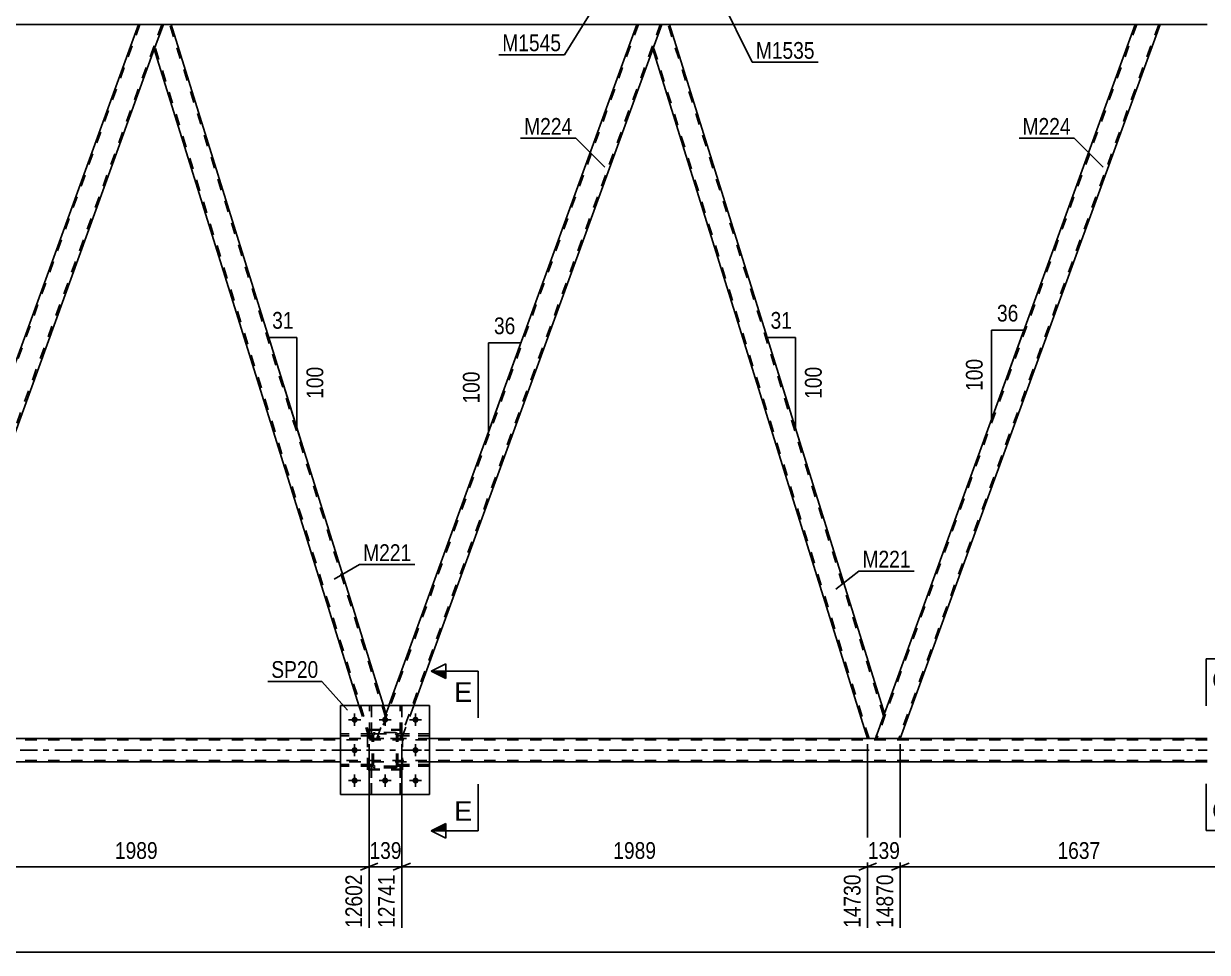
# Model space of a CAD drawing. Header units: millimetres. Extents: x 0 to 841, y 0 to 594.
# Drawn here: x 502.8 to 704.9, y 299.2 to 457.9 of the extents above; entities that cross this region are included whole.
import ezdxf

# ---------------------------------------------------------------- set-up
doc = ezdxf.new("R2010")
doc.units = ezdxf.units.MM
doc.linetypes.add('DXK_LINE_DOT2', pattern=[3.9198, 1.9599, -1.9599])
doc.linetypes.add('DXK_LINE_DOT3', pattern=[5.9187, 2.979, -0.9799, 0.9799, -0.9799])
doc.styles.add('Arial', font='ARIAL.TTF', dxfattribs={"height": 0.2})
doc.styles.add('Arial Narrow', font='ARIALN.TTF', dxfattribs={"height": 0.2})

# ---------------------------------------------------------------- blocks, each defined once
blk = doc.blocks.new('Part-318894934-3385 - 3252')
at = {"color": 7, "linetype": 'DXK_LINE_DOT2'}
for p, q in [((562.3, 336.56), (556.9, 336.56)), ((556.9, 336.56), (556.9, 336.24)), ((562.3, 336.24), (556.9, 336.24)), ((561.7, 336.24), (561.7, 336.56)), ((562.3, 336.24), (562.3, 336.56))]:
    blk.add_line(p, q, dxfattribs=at)
blk = doc.blocks.new('Part-318894934-3440 - 3252')
at = {"color": 2, "linetype": 'Continuous'}
for p, q in [((556.9, 335.79), (482.23, 335.79)), ((646.92, 335.79), (572.1, 335.79)), ((704.9, 335.79), (652.49, 335.79)), ((556.9, 331.79), (401.84, 331.79)), ((704.9, 331.79), (572.1, 331.79))]:
    blk.add_line(p, q, dxfattribs=at)
at = {"color": 7, "linetype": 'DXK_LINE_DOT2'}
for p, q in [((572.1, 335.79), (556.9, 335.79)), ((652.49, 335.79), (646.92, 335.79)), ((704.9, 335.55), (93.76, 335.55)), ((704.9, 332.03), (93.76, 332.03)), ((572.1, 331.79), (556.9, 331.79))]:
    blk.add_line(p, q, dxfattribs=at)
at = {"color": 7, "linetype": 'DXK_LINE_DOT3'}
blk.add_line((93.76, 333.79), (704.9, 333.79), dxfattribs=at)
blk = doc.blocks.new('Part-318894934-3451 - 3252')
at = {"color": 7, "linetype": 'DXK_LINE_DOT2'}
for p, q in [((692.9, 457.79), (648.49, 335.79)), ((696.64, 457.79), (652.24, 335.79)), ((649.78, 340.04), (648.24, 335.79)), ((652.18, 335.79), (652.34, 335.79))]:
    blk.add_line(p, q, dxfattribs=at)
at = {"color": 2, "linetype": 'Continuous'}
for p, q in [((692.64, 457.79), (649.78, 340.04)), ((696.9, 457.79), (652.49, 335.79)), ((696.9, 457.79), (692.64, 457.79)), ((652.18, 335.79), (648.24, 335.79)), ((652.45, 335.79), (652.18, 335.79)), ((652.49, 335.79), (652.45, 335.79))]:
    blk.add_line(p, q, dxfattribs=at)
blk = doc.blocks.new('Part-318894934-3457 - 3252')
at = {"color": 2, "linetype": 'Continuous'}
for p, q in [((611.76, 457.79), (610.22, 453.54)), ((613.08, 457.79), (611.76, 457.79)), ((649.78, 340.04), (613.08, 457.79)), ((646.92, 335.79), (610.22, 453.54)), ((649.78, 340.04), (648.24, 335.79)), ((648.24, 335.79), (646.92, 335.79))]:
    blk.add_line(p, q, dxfattribs=at)
at = {"color": 7, "linetype": 'DXK_LINE_DOT2'}
for p, q in [((649.65, 339.67), (612.83, 457.79)), ((647.17, 335.79), (610.35, 453.91))]:
    blk.add_line(p, q, dxfattribs=at)
blk = doc.blocks.new('Part-318894934-3462 - 3252')
at = {"color": 7, "linetype": 'DXK_LINE_DOT2'}
for p, q in [((607.76, 457.79), (563.36, 335.79)), ((611.51, 457.79), (567.1, 335.79)), ((611.76, 457.79), (610.22, 453.54)), ((563.1, 335.79), (565.14, 341.39)), ((569.4, 341.39), (567.36, 335.79)), ((567.36, 335.79), (563.1, 335.79))]:
    blk.add_line(p, q, dxfattribs=at)
at = {"color": 2, "linetype": 'Continuous'}
for p, q in [((607.51, 457.79), (565.14, 341.39)), ((611.76, 457.79), (607.51, 457.79)), ((610.22, 453.54), (569.4, 341.39))]:
    blk.add_line(p, q, dxfattribs=at)
blk = doc.blocks.new('Part-318894934-3485 - 3252')
at = {"color": 7, "linetype": 'DXK_LINE_DOT2'}
for p, q in [((566.7, 336.24), (566.7, 336.56)), ((566.7, 336.56), (572.1, 336.56)), ((572.1, 336.24), (566.7, 336.24)), ((567.3, 336.24), (567.3, 336.56)), ((572.1, 336.56), (572.1, 336.24))]:
    blk.add_line(p, q, dxfattribs=at)
blk = doc.blocks.new('Bolt-318894934-3514 - 3252')
at = {"color": 1, "linetype": 'Continuous'}
for p, q in [((559.3, 340.03), (559.3, 339.34)), ((564.5, 340.03), (564.5, 339.34)), ((569.7, 340.03), (569.7, 339.34)), ((558.26, 338.99), (558.96, 338.99)), ((559.3, 337.95), (559.3, 338.65)), ((560.34, 338.99), (559.65, 338.99)), ((563.46, 338.99), (564.16, 338.99)), ((564.5, 337.95), (564.5, 338.65)), ((565.54, 338.99), (564.85, 338.99)), ((568.66, 338.99), (569.36, 338.99)), ((569.7, 337.95), (569.7, 338.65)), ((570.74, 338.99), (570.05, 338.99)), ((558.26, 333.79), (558.96, 333.79)), ((559.3, 334.83), (559.3, 334.14)), ((560.34, 333.79), (559.65, 333.79)), ((568.66, 333.79), (569.36, 333.79)), ((569.7, 334.83), (569.7, 334.14)), ((570.74, 333.79), (570.05, 333.79)), ((559.3, 332.75), (559.3, 333.45)), ((569.7, 332.75), (569.7, 333.45)), ((559.3, 329.63), (559.3, 328.94)), ((564.5, 329.63), (564.5, 328.94)), ((569.7, 329.63), (569.7, 328.94)), ((558.26, 328.59), (558.96, 328.59)), ((559.3, 327.55), (559.3, 328.25)), ((560.34, 328.59), (559.65, 328.59)), ((563.46, 328.59), (564.16, 328.59)), ((564.5, 327.55), (564.5, 328.25)), ((565.54, 328.59), (564.85, 328.59)), ((568.66, 328.59), (569.36, 328.59)), ((569.7, 327.55), (569.7, 328.25)), ((570.74, 328.59), (570.05, 328.59))]:
    blk.add_line(p, q, dxfattribs=at)
blk = doc.blocks.new('Bolt-318894934-3515 - 3252')
at = {"linetype": 'Continuous'}
for points in [[(559.82, 338.99, -1), (558.78, 338.99, -1)], [(565.02, 338.99, -1), (563.98, 338.99, -1)], [(570.22, 338.99, -1), (569.18, 338.99, -1)], [(559.82, 333.79, -1), (558.78, 333.79, -1)], [(570.22, 333.79, -1), (569.18, 333.79, -1)], [(559.82, 328.59, -1), (558.78, 328.59, -1)], [(565.02, 328.59, -1), (563.98, 328.59, -1)], [(570.22, 328.59, -1), (569.18, 328.59, -1)]]:
    blk.add_hatch(color=1, dxfattribs=at).paths.add_polyline_path(points)
at = {"color": 1, "linetype": 'Continuous'}
for p, q in [((559.3, 340.03), (559.3, 337.95)), ((564.5, 340.03), (564.5, 337.95)), ((569.7, 340.03), (569.7, 337.95)), ((560.34, 338.99), (558.26, 338.99)), ((565.54, 338.99), (563.46, 338.99)), ((570.74, 338.99), (568.66, 338.99)), ((560.34, 333.79), (558.26, 333.79)), ((559.3, 334.83), (559.3, 332.75)), ((570.74, 333.79), (568.66, 333.79)), ((569.7, 334.83), (569.7, 332.75)), ((559.3, 329.63), (559.3, 327.55)), ((564.5, 329.63), (564.5, 327.55)), ((569.7, 329.63), (569.7, 327.55)), ((560.34, 328.59), (558.26, 328.59)), ((565.54, 328.59), (563.46, 328.59)), ((570.74, 328.59), (568.66, 328.59))]:
    blk.add_line(p, q, dxfattribs=at)
blk = doc.blocks.new('Part-318894934-3655 - 3252')
at = {"color": 2, "linetype": 'Continuous'}
for p, q in [((572.1, 341.39), (556.9, 341.39)), ((556.9, 341.39), (556.9, 326.19)), ((572.1, 341.39), (572.1, 326.19)), ((572.1, 326.19), (556.9, 326.19))]:
    blk.add_line(p, q, dxfattribs=at)
blk = doc.blocks.new('Part-318894934-3523 - 3252')
at = {"color": 7, "linetype": 'DXK_LINE_DOT2'}
for p, q in [((567.5, 337.33), (561.5, 337.33)), ((561.5, 330.53), (561.5, 337.33)), ((567.5, 330.53), (567.5, 337.33)), ((567.5, 330.53), (561.5, 330.53))]:
    blk.add_line(p, q, dxfattribs=at)
blk = doc.blocks.new('Part-318894934-3530 - 3252')
at = {"color": 7, "linetype": 'DXK_LINE_DOT2'}
for p, q in [((562.18, 331.03), (561.86, 331.03)), ((561.86, 331.03), (561.86, 326.2)), ((561.86, 330.43), (562.18, 330.43)), ((562.18, 326.2), (562.18, 331.03)), ((561.86, 326.2), (562.18, 326.2))]:
    blk.add_line(p, q, dxfattribs=at)
blk = doc.blocks.new('Part-318894934-3695 - 3252')
at = {"color": 7, "linetype": 'DXK_LINE_DOT2'}
for p, q in [((572.1, 336.56), (566.7, 336.56)), ((566.7, 336.56), (566.7, 336.24)), ((566.7, 336.24), (572.1, 336.24)), ((567.3, 336.24), (567.3, 336.56)), ((572.1, 336.24), (572.1, 336.56))]:
    blk.add_line(p, q, dxfattribs=at)
blk = doc.blocks.new('Part-318894934-3562 - 3252')
at = {"color": 7, "linetype": 'DXK_LINE_DOT2'}
for p, q in [((566.7, 331.04), (566.7, 331.36)), ((566.7, 331.36), (572.1, 331.36)), ((572.1, 331.04), (566.7, 331.04)), ((567.3, 331.04), (567.3, 331.36)), ((572.1, 331.36), (572.1, 331.04))]:
    blk.add_line(p, q, dxfattribs=at)
blk = doc.blocks.new('Part-318894934-3567 - 3252')
at = {"color": 2, "linetype": 'Continuous'}
for p, q in [((561.86, 341.39), (561.86, 341.4)), ((562.18, 341.4), (561.86, 341.4)), ((562.18, 341.39), (562.18, 341.4))]:
    blk.add_line(p, q, dxfattribs=at)
at = {"color": 7, "linetype": 'DXK_LINE_DOT2'}
for p, q in [((561.86, 336.55), (561.86, 341.39)), ((562.18, 336.55), (562.18, 341.39)), ((561.86, 337.15), (562.18, 337.15)), ((562.18, 336.55), (561.86, 336.55))]:
    blk.add_line(p, q, dxfattribs=at)
blk = doc.blocks.new('Part-318894934-3571 - 3252')
at = {"color": 7, "linetype": 'DXK_LINE_DOT2'}
for p, q in [((562.3, 336.31), (562.34, 336.5)), ((562.34, 336.5), (562.3, 336.31)), ((562.3, 331.27), (562.3, 336.31)), ((562.54, 336.31), (562.56, 336.41)), ((562.54, 331.27), (562.54, 336.31)), ((562.56, 336.41), (562.61, 336.48)), ((562.6, 336.76), (562.78, 336.79)), ((562.78, 336.79), (562.6, 336.76)), ((562.61, 336.48), (562.69, 336.54)), ((562.69, 336.54), (562.78, 336.55)), ((566.22, 336.79), (562.78, 336.79)), ((562.78, 336.55), (566.22, 336.55)), ((566.22, 336.79), (566.41, 336.76)), ((566.41, 336.76), (566.22, 336.79)), ((566.22, 336.55), (566.32, 336.54)), ((566.32, 336.54), (566.39, 336.48)), ((566.39, 336.48), (566.45, 336.41)), ((566.45, 336.41), (566.46, 336.31)), ((566.46, 331.27), (566.46, 336.31)), ((566.67, 336.5), (566.7, 336.31)), ((566.7, 336.31), (566.67, 336.5)), ((566.7, 331.27), (566.7, 336.31)), ((562.34, 331.09), (562.3, 331.27)), ((562.3, 331.27), (562.34, 331.09)), ((562.56, 331.18), (562.54, 331.27)), ((562.61, 331.11), (562.56, 331.18)), ((562.78, 330.79), (562.6, 330.83)), ((562.6, 330.83), (562.78, 330.79)), ((562.69, 331.05), (562.61, 331.11)), ((562.78, 331.03), (562.69, 331.05)), ((566.22, 331.03), (562.78, 331.03)), ((566.22, 330.79), (562.78, 330.79)), ((566.32, 331.05), (566.22, 331.03)), ((566.41, 330.83), (566.22, 330.79)), ((566.22, 330.79), (566.41, 330.83)), ((566.39, 331.11), (566.32, 331.05)), ((566.45, 331.18), (566.39, 331.11)), ((566.46, 331.27), (566.45, 331.18)), ((566.7, 331.27), (566.67, 331.09)), ((566.67, 331.09), (566.7, 331.27))]:
    blk.add_line(p, q, dxfattribs=at)
at = {"color": 7, "linetype": 'DXK_LINE_DOT3'}
blk.add_line((564.5, 333.79), (564.5, 333.79), dxfattribs=at)
at = {"color": 7, "linetype": 'DXK_LINE_DOT2'}
for centre, start, end in [((562.78, 336.31), 112.5, 157.5), ((562.78, 336.31), 112.5, 157.5), ((566.22, 336.31), 22.5, 67.5), ((566.22, 336.31), 22.5, 67.5), ((562.78, 331.27), 202.5, 247.5), ((562.78, 331.27), 202.5, 247.5), ((566.22, 331.27), 292.5, 337.5), ((566.22, 331.27), 292.5, 337.5)]:
    blk.add_arc(centre, 0.48, start, end, dxfattribs=at)
blk = doc.blocks.new('Part-318894934-3573 - 3252')
at = {"color": 7, "linetype": 'DXK_LINE_DOT2'}
for p, q in [((556.9, 341.39), (572.1, 341.39)), ((556.9, 341.39), (556.9, 326.19)), ((572.1, 341.39), (572.1, 326.19)), ((556.9, 326.19), (572.1, 326.19))]:
    blk.add_line(p, q, dxfattribs=at)
blk = doc.blocks.new('Part-318894934-3576 - 3252')
at = {"color": 7, "linetype": 'DXK_LINE_DOT2'}
for p, q in [((561.86, 336.55), (561.86, 341.4)), ((561.86, 341.4), (562.18, 341.4)), ((562.18, 341.4), (562.18, 336.55)), ((561.86, 337.15), (562.18, 337.15)), ((562.18, 336.55), (561.86, 336.55))]:
    blk.add_line(p, q, dxfattribs=at)
blk = doc.blocks.new('Part-318894934-3577 - 3252')
at = {"color": 7, "linetype": 'DXK_LINE_DOT2'}
for p, q in [((562.3, 331.36), (556.9, 331.36)), ((556.9, 331.04), (556.9, 331.36)), ((562.3, 331.04), (556.9, 331.04)), ((561.7, 331.04), (561.7, 331.36)), ((562.3, 331.36), (562.3, 331.04))]:
    blk.add_line(p, q, dxfattribs=at)
blk = doc.blocks.new('Part-318894934-3661 - 3252')
at = {"color": 7, "linetype": 'DXK_LINE_DOT2'}
for p, q in [((562.3, 331.36), (556.9, 331.36)), ((556.9, 331.36), (556.9, 331.04)), ((562.3, 331.04), (556.9, 331.04)), ((561.7, 331.04), (561.7, 331.36)), ((562.3, 331.04), (562.3, 331.36))]:
    blk.add_line(p, q, dxfattribs=at)
blk = doc.blocks.new('Part-318894934-3581 - 3252')
at = {"color": 7, "linetype": 'DXK_LINE_DOT2'}
for p, q in [((567.5, 337.2), (561.5, 337.2)), ((561.5, 330.4), (561.5, 337.2)), ((567.5, 330.4), (567.5, 337.2)), ((567.5, 330.4), (561.5, 330.4))]:
    blk.add_line(p, q, dxfattribs=at)
blk = doc.blocks.new('Part-318894934-3600 - 3252')
at = {"color": 7, "linetype": 'DXK_LINE_DOT2'}
for p, q in [((562.3, 336.31), (562.34, 336.5)), ((562.34, 336.5), (562.3, 336.31)), ((562.3, 331.27), (562.3, 336.31)), ((562.54, 336.31), (562.56, 336.41)), ((562.54, 331.27), (562.54, 336.31)), ((562.56, 336.41), (562.61, 336.48)), ((562.6, 336.76), (562.78, 336.79)), ((562.78, 336.79), (562.6, 336.76)), ((562.61, 336.48), (562.69, 336.54)), ((562.69, 336.54), (562.78, 336.55)), ((566.22, 336.79), (562.78, 336.79)), ((562.78, 336.55), (566.22, 336.55)), ((566.22, 336.79), (566.41, 336.76)), ((566.41, 336.76), (566.22, 336.79)), ((566.22, 336.55), (566.32, 336.54)), ((566.32, 336.54), (566.39, 336.48)), ((566.39, 336.48), (566.45, 336.41)), ((566.45, 336.41), (566.46, 336.31)), ((566.46, 331.27), (566.46, 336.31)), ((566.67, 336.5), (566.7, 336.31)), ((566.7, 336.31), (566.67, 336.5)), ((566.7, 331.27), (566.7, 336.31)), ((562.34, 331.09), (562.3, 331.27)), ((562.3, 331.27), (562.34, 331.09)), ((562.56, 331.18), (562.54, 331.27)), ((562.61, 331.11), (562.56, 331.18)), ((562.78, 330.79), (562.6, 330.83)), ((562.6, 330.83), (562.78, 330.79)), ((562.69, 331.05), (562.61, 331.11)), ((562.78, 331.03), (562.69, 331.05)), ((566.22, 331.03), (562.78, 331.03)), ((566.22, 330.79), (562.78, 330.79)), ((566.32, 331.05), (566.22, 331.03)), ((566.41, 330.83), (566.22, 330.79)), ((566.22, 330.79), (566.41, 330.83)), ((566.39, 331.11), (566.32, 331.05)), ((566.45, 331.18), (566.39, 331.11)), ((566.46, 331.27), (566.45, 331.18)), ((566.7, 331.27), (566.67, 331.09)), ((566.67, 331.09), (566.7, 331.27))]:
    blk.add_line(p, q, dxfattribs=at)
at = {"color": 7, "linetype": 'DXK_LINE_DOT3'}
blk.add_line((564.5, 333.79), (564.5, 333.79), dxfattribs=at)
at = {"color": 7, "linetype": 'DXK_LINE_DOT2'}
for centre, start, end in [((562.78, 336.31), 112.5, 157.5), ((562.78, 336.31), 112.5, 157.5), ((566.22, 336.31), 22.5, 67.5), ((566.22, 336.31), 22.5, 67.5), ((562.78, 331.27), 202.5, 247.5), ((562.78, 331.27), 202.5, 247.5), ((566.22, 331.27), 292.5, 337.5), ((566.22, 331.27), 292.5, 337.5)]:
    blk.add_arc(centre, 0.48, start, end, dxfattribs=at)
blk = doc.blocks.new('Part-318894934-3609 - 3252')
at = {"color": 7, "linetype": 'DXK_LINE_DOT2'}
for p, q in [((561.86, 326.2), (561.86, 331.03)), ((561.86, 331.03), (562.18, 331.03)), ((561.86, 330.43), (562.18, 330.43)), ((562.18, 331.03), (562.18, 326.2)), ((562.18, 326.2), (561.86, 326.2))]:
    blk.add_line(p, q, dxfattribs=at)
blk = doc.blocks.new('Part-318894934-3612 - 3252')
at = {"color": 7, "linetype": 'DXK_LINE_DOT2'}
for p, q in [((567.06, 326.2), (567.06, 331.03)), ((567.06, 331.03), (567.38, 331.03)), ((567.06, 330.43), (567.38, 330.43)), ((567.38, 331.03), (567.38, 326.2)), ((567.38, 326.2), (567.06, 326.2))]:
    blk.add_line(p, q, dxfattribs=at)
blk = doc.blocks.new('Part-318894934-3616 - 3252')
at = {"color": 2, "linetype": 'Continuous'}
for p, q in [((567.06, 341.39), (567.06, 341.4)), ((567.38, 341.4), (567.06, 341.4)), ((567.38, 341.39), (567.38, 341.4))]:
    blk.add_line(p, q, dxfattribs=at)
at = {"color": 7, "linetype": 'DXK_LINE_DOT2'}
for p, q in [((567.06, 336.55), (567.06, 341.39)), ((567.38, 336.55), (567.38, 341.39)), ((567.06, 337.15), (567.38, 337.15)), ((567.38, 336.55), (567.06, 336.55))]:
    blk.add_line(p, q, dxfattribs=at)
blk = doc.blocks.new('Part-318894934-3636 - 3252')
at = {"color": 2, "linetype": 'Continuous'}
for p, q in [((526.63, 457.79), (525.08, 453.54)), ((527.95, 457.79), (526.63, 457.79)), ((564.23, 341.39), (527.95, 457.79)), ((560.04, 341.39), (525.08, 453.54))]:
    blk.add_line(p, q, dxfattribs=at)
at = {"color": 7, "linetype": 'DXK_LINE_DOT2'}
for p, q in [((564.51, 339.67), (527.7, 457.79)), ((562.04, 335.79), (525.22, 453.91)), ((561.78, 335.79), (560.04, 341.39)), ((563.1, 335.79), (564.65, 340.04)), ((564.65, 340.04), (564.23, 341.39)), ((561.78, 335.79), (563.1, 335.79))]:
    blk.add_line(p, q, dxfattribs=at)
blk = doc.blocks.new('Part-318894934-3650 - 3252')
at = {"color": 7, "linetype": 'DXK_LINE_DOT2'}
for p, q in [((562.3, 336.56), (556.9, 336.56)), ((556.9, 336.24), (556.9, 336.56)), ((562.3, 336.24), (556.9, 336.24)), ((561.7, 336.24), (561.7, 336.56)), ((562.3, 336.56), (562.3, 336.24))]:
    blk.add_line(p, q, dxfattribs=at)
blk = doc.blocks.new('Part-318894934-3660 - 3252')
at = {"color": 7, "linetype": 'DXK_LINE_DOT2'}
for p, q in [((522.63, 457.79), (478.22, 335.79)), ((526.37, 457.79), (481.97, 335.79)), ((526.63, 457.79), (525.08, 453.54)), ((477.97, 335.79), (479.52, 340.04)), ((481.91, 335.79), (482.08, 335.79))]:
    blk.add_line(p, q, dxfattribs=at)
at = {"color": 2, "linetype": 'Continuous'}
for p, q in [((522.37, 457.79), (479.52, 340.04)), ((526.63, 457.79), (522.37, 457.79)), ((525.08, 453.54), (482.23, 335.79)), ((481.91, 335.79), (477.97, 335.79)), ((482.19, 335.79), (481.91, 335.79)), ((482.23, 335.79), (482.19, 335.79))]:
    blk.add_line(p, q, dxfattribs=at)
blk = doc.blocks.new('Part-318894934-3676 - 3252')
at = {"color": 2, "linetype": 'Continuous'}
for p, q in [((522.37, 457.79), (442.81, 457.79)), ((607.51, 457.79), (527.95, 457.79)), ((692.64, 457.79), (613.08, 457.79)), ((704.9, 457.79), (696.9, 457.79))]:
    blk.add_line(p, q, dxfattribs=at)
at = {"color": 7, "linetype": 'DXK_LINE_DOT2'}
for p, q in [((527.95, 457.79), (522.37, 457.79)), ((613.08, 457.79), (607.51, 457.79)), ((696.9, 457.79), (692.64, 457.79))]:
    blk.add_line(p, q, dxfattribs=at)
blk = doc.blocks.new('Part-318894934-3684 - 3252')
at = {"color": 7, "linetype": 'DXK_LINE_DOT2'}
for p, q in [((567.06, 336.55), (567.06, 341.4)), ((567.06, 341.4), (567.38, 341.4)), ((567.38, 341.4), (567.38, 336.55)), ((567.06, 337.15), (567.38, 337.15)), ((567.38, 336.55), (567.06, 336.55))]:
    blk.add_line(p, q, dxfattribs=at)
blk = doc.blocks.new('Part-318894934-3694 - 3252')
at = {"color": 7, "linetype": 'DXK_LINE_DOT2'}
for p, q in [((567.38, 331.03), (567.06, 331.03)), ((567.06, 331.03), (567.06, 326.2)), ((567.06, 330.43), (567.38, 330.43)), ((567.38, 326.2), (567.38, 331.03)), ((567.06, 326.2), (567.38, 326.2))]:
    blk.add_line(p, q, dxfattribs=at)
blk = doc.blocks.new('Part-318894934-3696 - 3252')
at = {"color": 7, "linetype": 'DXK_LINE_DOT2'}
for p, q in [((572.1, 331.36), (566.7, 331.36)), ((566.7, 331.36), (566.7, 331.04)), ((566.7, 331.04), (572.1, 331.04)), ((567.3, 331.04), (567.3, 331.36)), ((572.1, 331.04), (572.1, 331.36))]:
    blk.add_line(p, q, dxfattribs=at)
blk = doc.blocks.new('StraightDimension-318894934-4398 - 3252')
at = {"color": 7, "linetype": 'Continuous'}
for p, q in [((652.49, 334.79), (652.49, 303.42)), ((713.52, 326.29), (713.52, 303.42)), ((653.99, 314.46), (650.99, 313.26)), ((652.49, 313.86), (713.52, 313.86)), ((712.02, 313.26), (715.02, 314.46))]:
    blk.add_line(p, q, dxfattribs=at)
at = {"color": 0}
blk.add_wipeout([(687.26, 314.61), (687.26, 318.81), (678.75, 318.81), (678.75, 314.61)], dxfattribs=at)
at = {"color": 0, "linetype": 'Continuous'}
blk.add_wipeout([(712.92, 313.16), (708.72, 313.16), (708.72, 302.82), (712.92, 302.82)], dxfattribs=at)
at = {"color": 3, "style": 'Arial Narrow'}
blk.add_text('1637', height=2.863, dxfattribs=at).set_placement((679.35, 315.21))
at = {"color": 3, "linetype": 'Continuous', "style": 'Arial Narrow'}
blk.add_text('16507', height=2.863, rotation=90.0002, dxfattribs=at).set_placement((712.32, 303.42))
blk = doc.blocks.new('StraightDimension-318894934-4341 - 3252')
at = {"color": 7, "linetype": 'Continuous'}
for p, q in [((561.78, 334.79), (561.78, 303.42)), ((567.36, 334.79), (567.36, 303.42)), ((560.28, 313.26), (563.28, 314.46)), ((561.78, 313.86), (567.36, 313.86)), ((568.86, 314.46), (565.86, 313.26))]:
    blk.add_line(p, q, dxfattribs=at)
at = {"color": 0}
blk.add_wipeout([(567.91, 314.61), (567.91, 318.81), (561.23, 318.81), (561.23, 314.61)], dxfattribs=at)
at = {"color": 0, "linetype": 'Continuous'}
blk.add_wipeout([(566.76, 313.16), (562.56, 313.16), (562.56, 302.82), (566.76, 302.82)], dxfattribs=at)
at = {"color": 3, "style": 'Arial Narrow'}
blk.add_text('139', height=2.863, dxfattribs=at).set_placement((561.83, 315.21))
at = {"color": 3, "linetype": 'Continuous', "style": 'Arial Narrow'}
blk.add_text('12741', height=2.863, rotation=90.0002, dxfattribs=at).set_placement((566.16, 303.42))
blk = doc.blocks.new('AngleDimension-318894934-3772 - 3252')
at = {"color": 7, "linetype": 'Continuous'}
for p, q in [((634.58, 404.29), (629.76, 404.29)), ((634.58, 388.82), (629.76, 404.29)), ((634.58, 388.82), (634.58, 404.29)), ((636.59, 382.36), (634.58, 388.82))]:
    blk.add_line(p, q, dxfattribs=at)
at = {"color": 0}
for points in [[(634.6, 405.19), (634.6, 409.39), (629.74, 409.39), (629.74, 405.19)], [(639.68, 399.9), (635.48, 399.9), (635.48, 393.21), (639.68, 393.21)]]:
    blk.add_wipeout(points, dxfattribs=at)
at = {"color": 3, "style": 'Arial Narrow'}
blk.add_text('31', height=2.863, dxfattribs=at).set_placement((630.34, 405.79))
blk.add_text('100', height=2.863, rotation=90.0002, dxfattribs=at).set_placement((639.08, 393.81))
blk = doc.blocks.new('StraightDimension-318894934-4360 - 3252')
at = {"color": 7, "linetype": 'Continuous'}
for p, q in [((567.36, 334.79), (567.36, 303.42)), ((646.92, 334.79), (646.92, 303.42)), ((568.86, 314.46), (565.86, 313.26)), ((567.36, 313.86), (646.92, 313.86)), ((645.42, 313.26), (648.42, 314.46))]:
    blk.add_line(p, q, dxfattribs=at)
at = {"color": 0}
blk.add_wipeout([(611.4, 314.61), (611.4, 318.81), (602.88, 318.81), (602.88, 314.61)], dxfattribs=at)
at = {"color": 0, "linetype": 'Continuous'}
blk.add_wipeout([(646.32, 313.16), (642.12, 313.16), (642.12, 302.82), (646.32, 302.82)], dxfattribs=at)
at = {"color": 3, "style": 'Arial Narrow'}
blk.add_text('1989', height=2.863, dxfattribs=at).set_placement((603.48, 315.21))
at = {"color": 3, "linetype": 'Continuous', "style": 'Arial Narrow'}
blk.add_text('14730', height=2.863, rotation=90.0002, dxfattribs=at).set_placement((645.72, 303.42))
blk = doc.blocks.new('StraightDimension-318894934-4379 - 3252')
at = {"color": 7, "linetype": 'Continuous'}
for p, q in [((646.92, 334.79), (646.92, 303.42)), ((652.49, 334.79), (652.49, 303.42)), ((645.42, 313.26), (648.42, 314.46)), ((646.92, 313.86), (652.49, 313.86)), ((653.99, 314.46), (650.99, 313.26))]:
    blk.add_line(p, q, dxfattribs=at)
at = {"color": 0}
blk.add_wipeout([(653.05, 314.61), (653.05, 318.81), (646.36, 318.81), (646.36, 314.61)], dxfattribs=at)
at = {"color": 0, "linetype": 'Continuous'}
blk.add_wipeout([(651.89, 313.16), (647.69, 313.16), (647.69, 302.82), (651.89, 302.82)], dxfattribs=at)
at = {"color": 3, "style": 'Arial Narrow'}
blk.add_text('139', height=2.863, dxfattribs=at).set_placement((646.96, 315.21))
at = {"color": 3, "linetype": 'Continuous', "style": 'Arial Narrow'}
blk.add_text('14870', height=2.863, rotation=90.0002, dxfattribs=at).set_placement((651.29, 303.42))
blk = doc.blocks.new('StraightDimension-318894934-4411 - 3252')
at = {"color": 7, "linetype": 'Continuous'}
blk.add_line((84.5, 299.25), (752.11, 299.25), dxfattribs=at)
blk = doc.blocks.new('AngleDimension-318894934-3800 - 3252')
at = {"color": 7, "linetype": 'Continuous'}
for p, q in [((549.44, 404.29), (544.62, 404.29)), ((549.44, 388.82), (544.62, 404.29)), ((549.44, 388.82), (549.44, 404.29)), ((551.46, 382.36), (549.44, 388.82))]:
    blk.add_line(p, q, dxfattribs=at)
at = {"color": 0}
for points in [[(549.46, 405.19), (549.46, 409.39), (544.61, 409.39), (544.61, 405.19)], [(554.54, 399.9), (550.34, 399.9), (550.34, 393.21), (554.54, 393.21)]]:
    blk.add_wipeout(points, dxfattribs=at)
at = {"color": 3, "style": 'Arial Narrow'}
blk.add_text('31', height=2.863, dxfattribs=at).set_placement((545.21, 405.79))
blk.add_text('100', height=2.863, rotation=90.0002, dxfattribs=at).set_placement((553.94, 393.81))
blk = doc.blocks.new('AngleDimension-318894934-3744 - 3252')
at = {"color": 7, "linetype": 'Continuous'}
for p, q in [((668.07, 405.52), (673.61, 405.52)), ((668.07, 390.29), (673.61, 405.52)), ((668.07, 390.29), (668.07, 405.52)), ((666.82, 386.85), (668.07, 390.29))]:
    blk.add_line(p, q, dxfattribs=at)
at = {"color": 0}
for points in [[(673.27, 406.42), (673.27, 410.62), (668.42, 410.62), (668.42, 406.42)], [(667.17, 401.25), (662.97, 401.25), (662.97, 394.56), (667.17, 394.56)]]:
    blk.add_wipeout(points, dxfattribs=at)
at = {"color": 3, "style": 'Arial Narrow'}
blk.add_text('36', height=2.863, dxfattribs=at).set_placement((669.02, 407.02))
blk.add_text('100', height=2.863, rotation=90.0002, dxfattribs=at).set_placement((666.57, 395.16))
blk = doc.blocks.new('AngleDimension-318894934-3758 - 3252')
at = {"color": 7, "linetype": 'Continuous'}
for p, q in [((582.15, 403.36), (587.69, 403.36)), ((582.15, 388.13), (587.69, 403.36)), ((582.15, 388.13), (582.15, 403.36)), ((581.68, 386.85), (582.15, 388.13))]:
    blk.add_line(p, q, dxfattribs=at)
at = {"color": 0}
for points in [[(587.35, 404.26), (587.35, 408.46), (582.5, 408.46), (582.5, 404.26)], [(581.25, 399.09), (577.05, 399.09), (577.05, 392.4), (581.25, 392.4)]]:
    blk.add_wipeout(points, dxfattribs=at)
at = {"color": 3, "style": 'Arial Narrow'}
blk.add_text('36', height=2.863, dxfattribs=at).set_placement((583.1, 404.86))
blk.add_text('100', height=2.863, rotation=90.0002, dxfattribs=at).set_placement((580.65, 393))
blk = doc.blocks.new('StraightDimension-318894934-4322 - 3252')
at = {"color": 7, "linetype": 'Continuous'}
for p, q in [((482.23, 334.79), (482.23, 303.42)), ((561.78, 334.79), (561.78, 303.42)), ((483.73, 314.46), (480.73, 313.26)), ((482.23, 313.86), (561.78, 313.86)), ((560.28, 313.26), (563.28, 314.46))]:
    blk.add_line(p, q, dxfattribs=at)
at = {"color": 0}
blk.add_wipeout([(526.26, 314.61), (526.26, 318.81), (517.75, 318.81), (517.75, 314.61)], dxfattribs=at)
at = {"color": 0, "linetype": 'Continuous'}
blk.add_wipeout([(561.18, 313.16), (556.98, 313.16), (556.98, 302.82), (561.18, 302.82)], dxfattribs=at)
at = {"color": 3, "style": 'Arial Narrow'}
blk.add_text('1989', height=2.863, dxfattribs=at).set_placement((518.35, 315.21))
at = {"color": 3, "linetype": 'Continuous', "style": 'Arial Narrow'}
blk.add_text('12602', height=2.863, rotation=90.0002, dxfattribs=at).set_placement((560.58, 303.42))
blk = doc.blocks.new('Mark-318894934-3295 - 3252')
at = {"color": 0}
blk.add_wipeout([(594.57, 453.21), (594.57, 456.21), (584.52, 456.21), (584.52, 453.21)], dxfattribs=at)
blk.add_wipeout([(594.57, 453.21), (594.57, 456.21), (584.52, 456.21), (584.52, 453.21)], dxfattribs=at)
at = {"color": 30, "linetype": 'Continuous'}
for p in [(602.2, 464.01), (583.92, 452.61)]:
    blk.add_line(p, (595.17, 452.61), dxfattribs=at)
at = {"color": 3, "style": 'Arial Narrow'}
blk.add_text('M1545', height=2.863, dxfattribs=at).set_placement((584.52, 453.21))
blk = doc.blocks.new('Mark-318894934-3447 - 3252')
at = {"color": 0}
blk.add_wipeout([(681.6, 438.93), (681.6, 441.93), (673.38, 441.93), (673.38, 438.93)], dxfattribs=at)
blk.add_wipeout([(681.6, 438.93), (681.6, 441.93), (673.38, 441.93), (673.38, 438.93)], dxfattribs=at)
at = {"color": 30, "linetype": 'Continuous'}
for p in [(672.78, 438.33), (687.15, 433.38)]:
    blk.add_line(p, (682.2, 438.33), dxfattribs=at)
at = {"color": 3, "style": 'Arial Narrow'}
blk.add_text('M224', height=2.863, dxfattribs=at).set_placement((673.38, 438.93))
blk = doc.blocks.new('Mark-318894934-3453 - 3252')
at = {"color": 0}
blk.add_wipeout([(654.26, 364.99), (654.26, 367.99), (646.04, 367.99), (646.04, 364.99)], dxfattribs=at)
blk.add_wipeout([(654.26, 364.99), (654.26, 367.99), (646.04, 367.99), (646.04, 364.99)], dxfattribs=at)
at = {"color": 30, "linetype": 'Continuous'}
for p, q in [((641.5, 361.31), (645.44, 364.39)), ((645.44, 364.39), (654.86, 364.39))]:
    blk.add_line(p, q, dxfattribs=at)
at = {"color": 3, "style": 'Arial Narrow'}
blk.add_text('M221', height=2.863, dxfattribs=at).set_placement((646.04, 364.99))
blk = doc.blocks.new('Mark-318894934-3458 - 3252')
at = {"color": 0}
blk.add_wipeout([(596.47, 438.93), (596.47, 441.93), (588.25, 441.93), (588.25, 438.93)], dxfattribs=at)
blk.add_wipeout([(596.47, 438.93), (596.47, 441.93), (588.25, 441.93), (588.25, 438.93)], dxfattribs=at)
at = {"color": 30, "linetype": 'Continuous'}
for p in [(587.65, 438.33), (602.02, 433.38)]:
    blk.add_line(p, (597.07, 438.33), dxfattribs=at)
at = {"color": 3, "style": 'Arial Narrow'}
blk.add_text('M224', height=2.863, dxfattribs=at).set_placement((588.25, 438.93))
blk = doc.blocks.new('Mark-318894934-3651 - 3252')
at = {"color": 0}
blk.add_wipeout([(553.1, 346.14), (553.1, 349.14), (545.06, 349.14), (545.06, 346.14)], dxfattribs=at)
blk.add_wipeout([(553.1, 346.14), (553.1, 349.14), (545.06, 349.14), (545.06, 346.14)], dxfattribs=at)
at = {"color": 30, "linetype": 'Continuous'}
for p in [(544.46, 345.54), (558.06, 340.6)]:
    blk.add_line(p, (553.7, 345.54), dxfattribs=at)
at = {"color": 3, "style": 'Arial Narrow'}
blk.add_text('SP20', height=2.863, dxfattribs=at).set_placement((545.06, 346.14))
blk = doc.blocks.new('Mark-318894934-3632 - 3252')
at = {"color": 0}
blk.add_wipeout([(568.97, 366.1), (568.97, 369.1), (560.75, 369.1), (560.75, 366.1)], dxfattribs=at)
blk.add_wipeout([(568.97, 366.1), (568.97, 369.1), (560.75, 369.1), (560.75, 366.1)], dxfattribs=at)
at = {"color": 30, "linetype": 'Continuous'}
for p, q in [((555.82, 363), (560.15, 365.5)), ((560.15, 365.5), (569.57, 365.5))]:
    blk.add_line(p, q, dxfattribs=at)
at = {"color": 3, "style": 'Arial Narrow'}
blk.add_text('M221', height=2.863, dxfattribs=at).set_placement((560.75, 366.1))
blk = doc.blocks.new('Mark-318894934-3733 - 3252')
at = {"color": 0}
blk.add_wipeout([(637.87, 451.91), (637.87, 454.91), (627.82, 454.91), (627.82, 451.91)], dxfattribs=at)
blk.add_wipeout([(637.87, 451.91), (637.87, 454.91), (627.82, 454.91), (627.82, 451.91)], dxfattribs=at)
at = {"color": 30, "linetype": 'Continuous'}
for p, q in [((621.25, 463.45), (627.22, 451.31)), ((627.22, 451.31), (638.47, 451.31))]:
    blk.add_line(p, q, dxfattribs=at)
at = {"color": 3, "style": 'Arial Narrow'}
blk.add_text('M1535', height=2.863, dxfattribs=at).set_placement((627.82, 451.91))
blk = doc.blocks.new('SectionMark-318894934-4737 - 3252')
at = {"linetype": 'Continuous'}
for points in [[(574.89, 347.29), (574.89, 346.04), (572.39, 347.29)], [(574.89, 321.23), (574.89, 319.98), (572.39, 319.98)]]:
    blk.add_hatch(color=6, dxfattribs=at).paths.add_polyline_path(points)
at = {"color": 6, "linetype": 'Continuous'}
for p, q in [((572.39, 347.29), (574.89, 348.54)), ((574.89, 346.04), (574.89, 348.54)), ((580.39, 347.29), (572.39, 347.29)), ((572.39, 347.29), (574.89, 346.04)), ((572.39, 319.98), (574.89, 321.23)), ((580.39, 319.98), (572.39, 319.98)), ((574.89, 318.73), (572.39, 319.98)), ((574.89, 321.23), (574.89, 318.73))]:
    blk.add_line(p, q, dxfattribs=at)
at = {"color": 0, "linetype": 'Continuous'}
for points in [[(579.39, 342.04), (579.39, 345.54), (576.28, 345.54), (576.28, 342.04)], [(579.39, 321.73), (579.39, 325.23), (576.28, 325.23), (576.28, 321.73)]]:
    blk.add_wipeout(points, dxfattribs=at)
at = {"color": 6, "linetype": 'Continuous'}
for p, q in [((580.39, 347.29), (580.39, 339.29)), ((580.39, 319.98), (580.39, 327.98))]:
    blk.add_line(p, q, dxfattribs=at)
at = {"color": 3, "linetype": 'Continuous', "style": 'Arial'}
for p in [(576.28, 342.04), (576.28, 321.73)]:
    blk.add_text('E', height=3.34, dxfattribs=at).set_placement(p)
blk = doc.blocks.new('SectionMark-318894934-4749 - 3252')
at = {"linetype": 'Continuous'}
for points in [[(710.23, 348.12), (710.23, 349.37), (712.73, 349.37)], [(710.23, 320.05), (710.23, 321.3), (712.73, 320.05)]]:
    blk.add_hatch(color=6, dxfattribs=at).paths.add_polyline_path(points)
at = {"color": 6, "linetype": 'Continuous'}
for p, q in [((710.23, 348.12), (710.23, 350.62)), ((710.23, 350.62), (712.73, 349.37)), ((704.73, 349.37), (712.73, 349.37)), ((712.73, 349.37), (710.23, 348.12)), ((704.73, 320.05), (712.73, 320.05)), ((712.73, 320.05), (710.23, 321.3)), ((710.23, 321.3), (710.23, 318.8)), ((712.73, 320.05), (710.23, 318.8))]:
    blk.add_line(p, q, dxfattribs=at)
at = {"color": 0, "linetype": 'Continuous'}
for points in [[(709.1, 344.12), (709.1, 347.62), (705.73, 347.62), (705.73, 344.12)], [(709.1, 321.8), (709.1, 325.3), (705.73, 325.3), (705.73, 321.8)]]:
    blk.add_wipeout(points, dxfattribs=at)
at = {"color": 6, "linetype": 'Continuous'}
for p, q in [((704.73, 349.37), (704.73, 341.37)), ((704.73, 320.05), (704.73, 328.05))]:
    blk.add_line(p, q, dxfattribs=at)
at = {"color": 3, "linetype": 'Continuous', "style": 'Arial'}
for p in [(705.73, 344.12), (705.73, 321.8)]:
    blk.add_text('C', height=3.34, dxfattribs=at).set_placement(p)

msp = doc.modelspace()

# ---------------------------------------------------------------- block references
for name in ['Part-318894934-3676 - 3252', 'Part-318894934-3660 - 3252', 'Part-318894934-3636 - 3252', 'Part-318894934-3462 - 3252', 'Part-318894934-3457 - 3252', 'Part-318894934-3451 - 3252', 'Part-318894934-3655 - 3252', 'Part-318894934-3573 - 3252', 'Bolt-318894934-3514 - 3252', 'Bolt-318894934-3515 - 3252', 'Part-318894934-3567 - 3252', 'Part-318894934-3576 - 3252', 'Part-318894934-3616 - 3252', 'Part-318894934-3684 - 3252', 'Part-318894934-3440 - 3252', 'Part-318894934-3385 - 3252', 'Part-318894934-3650 - 3252', 'Part-318894934-3523 - 3252', 'Part-318894934-3581 - 3252', 'Part-318894934-3571 - 3252', 'Part-318894934-3600 - 3252', 'Part-318894934-3485 - 3252', 'Part-318894934-3695 - 3252', 'Part-318894934-3577 - 3252', 'Part-318894934-3661 - 3252', 'Part-318894934-3530 - 3252', 'Part-318894934-3609 - 3252', 'Part-318894934-3562 - 3252', 'Part-318894934-3696 - 3252', 'Part-318894934-3612 - 3252', 'Part-318894934-3694 - 3252']:
    msp.add_blockref(name, (0, 0))

# ---------------------------------------------------------------- next in the draw order: block references
for name in ['AngleDimension-318894934-3772 - 3252', 'StraightDimension-318894934-4341 - 3252', 'StraightDimension-318894934-4398 - 3252']:
    msp.add_blockref(name, (0, 0))

# ---------------------------------------------------------------- next in the draw order: block references
msp.add_blockref('StraightDimension-318894934-4360 - 3252', (0, 0))

# ---------------------------------------------------------------- next in the draw order: block references
msp.add_blockref('StraightDimension-318894934-4379 - 3252', (0, 0))

# ---------------------------------------------------------------- next in the draw order: block references
msp.add_blockref('StraightDimension-318894934-4411 - 3252', (0, 0))

# ---------------------------------------------------------------- next in the draw order: block references
for name in ['Mark-318894934-3295 - 3252', 'Mark-318894934-3733 - 3252', 'Mark-318894934-3458 - 3252', 'Mark-318894934-3447 - 3252', 'AngleDimension-318894934-3744 - 3252', 'AngleDimension-318894934-3800 - 3252', 'AngleDimension-318894934-3758 - 3252', 'Mark-318894934-3632 - 3252', 'Mark-318894934-3453 - 3252', 'SectionMark-318894934-4749 - 3252', 'Mark-318894934-3651 - 3252', 'SectionMark-318894934-4737 - 3252', 'StraightDimension-318894934-4322 - 3252']:
    msp.add_blockref(name, (0, 0))

doc.saveas('drawing.dxf')
